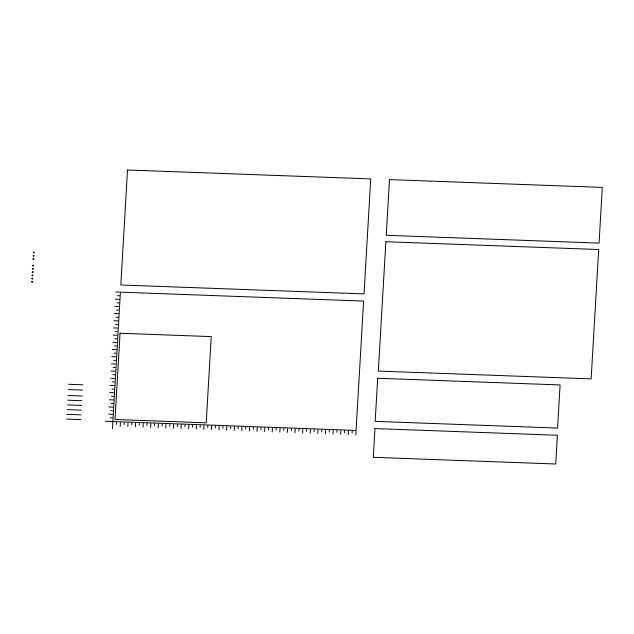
<?xml version="1.0" encoding="UTF-8"?>
<svg xmlns="http://www.w3.org/2000/svg" width="634" height="634" viewBox="0 0 634 634"><rect width="100%" height="100%" fill="white"/><g stroke="black" fill="none" stroke-linecap="round" stroke-linejoin="round"><path stroke-width="0.95" d="M112.44 428.711L120.397 292.163L363.607 301.079L356.07 430.438L105.26 421.245M116.505 424.352L116.608 422.561M120.198 426.294L120.405 422.696M124.105 424.629L124.209 422.838M127.799 426.571L128.013 422.973M131.706 424.915L131.809 423.116M135.399 426.848L135.613 423.258M139.306 425.192L139.409 423.393M142.999 427.126L143.213 423.536M146.906 425.469L147.009 423.671M150.599 427.403L150.813 423.813M154.506 425.747L154.609 423.948M158.199 427.681L158.413 424.091M162.106 426.024L162.209 424.233M165.799 427.966L166.013 424.368M169.706 426.302L169.809 424.511M173.399 428.243L173.613 424.645M177.306 426.587L177.409 424.788M180.999 428.521L181.213 424.923M184.906 426.864L185.009 425.065M188.599 428.798L188.813 425.208M192.506 427.142L192.609 425.343M196.199 429.075L196.413 425.485M200.106 427.419L200.209 425.62M203.799 429.353L204.013 425.763M207.706 427.696L207.809 425.897M211.407 429.63L211.613 426.04M215.306 427.974L215.409 426.183M219.007 429.915L219.213 426.317M222.906 428.251L223.009 426.46M226.607 430.193L226.813 426.595M230.507 428.536L230.618 426.737M234.208 430.47L234.414 426.88M238.107 428.814L238.218 427.015M241.808 430.748L242.014 427.157M245.707 429.091L245.818 427.292M249.408 431.025L249.614 427.435M253.307 429.369L253.418 427.57M257.008 431.302L257.214 427.712M260.907 429.646L261.018 427.855M264.608 431.588L264.814 427.99M268.507 429.923L268.618 428.132M272.208 431.865L272.414 428.267M276.115 430.209L276.218 428.41M279.808 432.142L280.014 428.544M283.715 430.486L283.818 428.687M287.408 432.42L287.614 428.83M291.315 430.763L291.418 428.964M295.008 432.697L295.214 429.107M298.915 431.041L299.018 429.242M302.608 432.974L302.814 429.384M306.515 431.318L306.618 429.519M310.208 433.252L310.414 429.662M314.115 431.596L314.218 429.804M317.808 433.537L318.014 429.939M321.715 431.873L321.818 430.082M325.408 433.814L325.614 430.217M329.315 432.158L329.418 430.359M333.008 434.092L333.222 430.502M336.916 432.436L337.019 430.637M340.609 434.369L340.823 430.779M344.516 432.713L344.619 430.914M348.209 434.647L348.423 431.057M352.116 432.99L352.219 431.191M355.809 434.924L356.023 431.334M115.65 291.989L119.446 292.131M117.338 295.658L119.24 295.721M115.23 299.177L119.026 299.319M116.918 302.838L118.82 302.909M114.809 306.365L118.613 306.507M116.498 310.026L118.4 310.097M114.389 313.553L118.193 313.687M116.085 317.214L117.979 317.285M113.969 320.741L117.773 320.875M115.665 324.402L117.559 324.473M113.557 327.921L117.353 328.063M115.245 331.59L117.147 331.653M113.137 335.109L116.933 335.251M114.825 338.77L116.727 338.841M112.717 342.297L116.513 342.439M114.405 345.958L116.307 346.029M112.297 349.485L116.101 349.619M113.985 353.146L115.887 353.217M111.877 356.673L115.681 356.807M113.573 360.334L115.467 360.405M111.457 363.853L115.261 363.995M113.153 367.522L115.047 367.585M111.045 371.041L114.841 371.183M112.733 374.702L114.635 374.773M110.625 378.229L114.421 378.371M112.313 381.89L114.215 381.961M110.205 385.417L114.001 385.551M68.67 384.283L82.8 384.798M111.893 389.078L113.795 389.149M68.361 389.569L82.491 390.084M109.785 392.604L113.589 392.739M111.473 396.266L113.375 396.337M68.012 395.465L82.151 395.981M109.365 399.785L113.169 399.927M67.743 400.189L81.873 400.704M111.061 403.454L112.955 403.517M67.466 404.904L81.596 405.427M108.945 406.973L112.749 407.115M110.641 410.634L112.535 410.705M67.188 409.627L81.318 410.143M108.525 414.161L112.329 414.303M66.919 414.343L81.049 414.866M110.221 417.822L112.123 417.893M66.641 419.066L80.772 419.581M31.7 281.821C32.96 283.485 32.77 280.054 31.708 281.789M31.882 278.675C33.222 280.307 32.841 276.892 31.89 278.635M32.072 275.41C33.412 277.026 33.103 273.666 32.08 275.378M32.263 272.152C33.753 273.674 33.134 270.425 32.271 272.081M32.453 268.887C33.832 270.472 33.428 267.191 32.461 268.816M32.643 265.63C34.062 267.199 33.57 263.902 32.651 265.559M33.023 259.108C34.387 260.733 34.03 257.301 33.023 259.108M33.214 255.843C34.68 257.412 34.093 254.052 33.214 255.843M33.404 252.586C34.918 254.139 34.165 250.787 33.404 252.586M127.513 169.999L120.817 284.983L364.027 293.899L370.731 178.915L127.513 169.999M120.04 333.246L115.016 419.478L206.216 422.823L211.241 336.591L120.04 333.246M377.682 378.26L375.169 421.38L557.579 428.069L560.091 384.949L377.682 378.26M374.979 428.568L373.307 457.312L555.717 464.001L557.389 435.257L374.979 428.568M385.868 241.728L378.332 371.08L591.142 378.886L598.678 249.527L385.868 241.728M389.49 179.604L386.241 235.293L599.059 243.099L602.3 187.402L389.49 179.604"/></g></svg>
